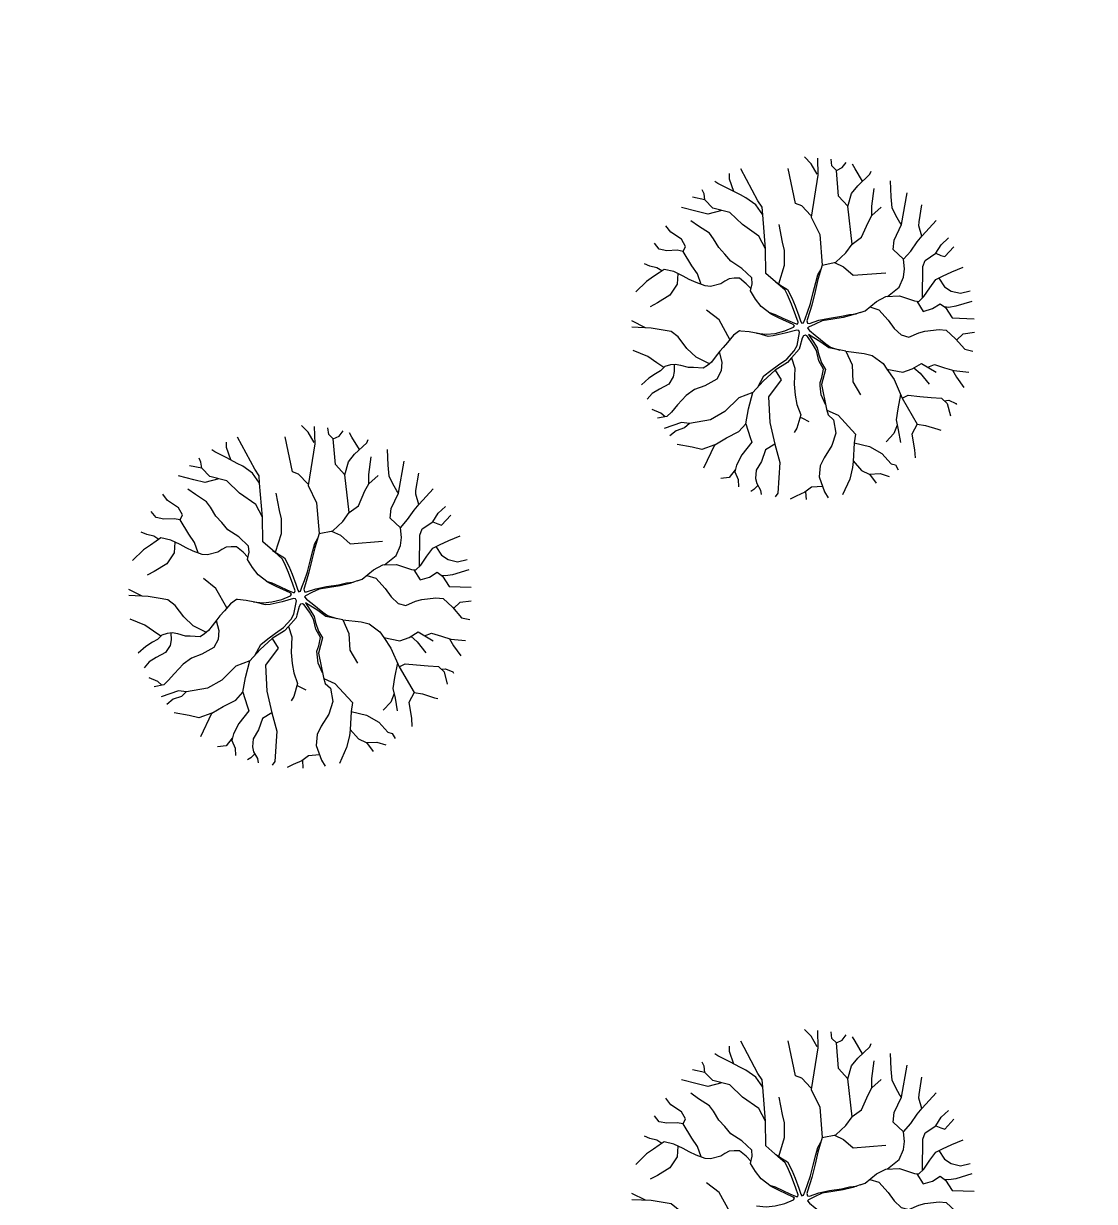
# Model space of a CAD drawing. Extents: x 99089 to 101049, y 99298 to 100905.
# Drawn here: x 100763.94 to 100800.39, y 99771.3 to 99811.39 of the extents above; entities that cross this region are included whole.
import ezdxf

# ---------------------------------------------------------------- set-up
doc = ezdxf.new("R2010")
doc.units = 0
doc.layers.add('Survey Exist Surface', color=7, linetype='Continuous')
doc.layers.add('Survey Exist Trees', color=7, linetype='Continuous')

msp = doc.modelspace()

# ---------------------------------------------------------------- linework, layer by layer
at = {"layer": 'Survey Exist Surface'}
msp.add_arc((12453.803, 12817.863), 123837.249, 44.4148412, 44.60324888, dxfattribs=at)
at = {"layer": 'Survey Exist Trees'}
for points in [[(100790.958, 99806.262), (100790.749, 99806.617), (100790.527, 99806.849)], [(100790.96, 99806.812), (100790.982, 99806.227), (100790.75, 99804.801), (100791.04, 99804.208), (100791.129, 99803.166), (100791.587, 99803.262), (100791.934, 99803.583), (100792.142, 99803.879), (100792.001, 99805.17), (100791.68, 99805.515), (100791.607, 99806.392), (100791.454, 99806.542), (100791.425, 99806.771)], [(100791.607, 99806.392), (100791.806, 99806.487), (100791.938, 99806.663)], [(100788.118, 99805.672), (100787.968, 99806.097), (100787.969, 99806.284)], [(100789.21, 99802.885), (100789.195, 99803.722), (100789.1, 99804.882), (100789.079, 99805.136), (100788.933, 99805.354), (100788.35, 99806.449)], [(100790.736, 99804.856), (100790.428, 99805.188), (100790.218, 99805.269), (100789.964, 99806.457)], [(100792, 99805.167), (100792.128, 99805.608), (100792.334, 99805.869), (100792.745, 99806.261), (100792.794, 99806.368)], [(100792.496, 99806.023), (100792.242, 99806.448), (100792.16, 99806.601)], [(100789.1, 99804.882), (100788.862, 99805.219), (100788.526, 99805.461), (100788.34, 99805.555), (100787.986, 99805.742), (100787.576, 99805.948), (100787.474, 99806.018)], [(100793.83, 99804.545), (100793.767, 99804.617), (100793.637, 99804.86), (100793.507, 99805.121), (100793.471, 99805.495), (100793.45, 99806.034)], [(100789.195, 99803.722), (100788.971, 99804.155), (100788.412, 99804.547), (100787.984, 99804.958), (100787.406, 99805.108), (100787.127, 99805.388), (100786.715, 99805.476)], [(100787.127, 99805.388), (100787.102, 99805.595), (100787.041, 99805.732)], [(100792.816, 99804.861), (100792.817, 99805.178), (100792.893, 99805.775)], [(100793.347, 99802.1), (100793.745, 99802.419), (100793.894, 99802.758), (100793.93, 99803.039), (100793.895, 99803.366), (100793.542, 99803.693), (100793.572, 99804.018), (100793.83, 99804.545), (100794.02, 99805.632)], [(100787.709, 99805.029), (100787.237, 99804.903), (100786.864, 99804.996), (100786.34, 99805.13)], [(100792.142, 99803.885), (100792.46, 99804.114), (100792.685, 99804.618), (100792.816, 99804.861), (100793.134, 99805.14)], [(100794.518, 99804.152), (100794.42, 99804.505), (100794.421, 99804.635), (100794.52, 99805.219)], [(100789.047, 99801.758), (100789.047, 99801.758), (100788.854, 99802.008), (100788.686, 99802.288), (100788.743, 99802.531), (100788.725, 99802.736), (100788.39, 99803.054), (100788.017, 99803.297), (100787.813, 99803.539), (100787.608, 99803.764), (100787.422, 99804.062), (100787.292, 99804.249), (100786.919, 99804.492), (100786.658, 99804.679)], [(100793.895, 99803.367), (100794.138, 99803.646), (100794.363, 99803.963), (100794.531, 99804.169), (100795.005, 99804.69)], [(100787.005, 99802.507), (100786.878, 99802.868), (100786.692, 99803.148), (100786.395, 99803.634), (100786.47, 99803.802), (100786.34, 99804.045), (100785.967, 99804.288), (100785.8, 99804.504)], [(100789.644, 99802.528), (100789.845, 99803.164), (100789.847, 99803.668), (100789.773, 99803.949), (100789.662, 99804.546)], [(100786.397, 99803.63), (100786.19, 99803.671), (100785.835, 99803.653), (100785.574, 99803.709), (100785.412, 99803.913)], [(100794.545, 99802.059), (100794.547, 99803.116), (100794.634, 99803.328), (100794.995, 99803.57), (100795.178, 99803.861), (100795.43, 99804.092)], [(100794.996, 99803.571), (100795.164, 99803.496), (100795.295, 99803.459), (100795.605, 99803.79)], [(100785.663, 99802.967), (100785.498, 99803.075), (100785.255, 99803.131), (100785.072, 99803.215)], [(100791.129, 99803.166), (100790.979, 99802.676), (100790.882, 99802.268), (100790.767, 99801.809), (100790.622, 99801.341), (100790.6, 99801.27), (100790.629, 99801.188), (100790.694, 99801.179), (100791.016, 99801.291), (100791.372, 99801.363), (100791.787, 99801.426), (100792.058, 99801.486), (100792.289, 99801.511)], [(100791.546, 99803.253), (100791.853, 99803.108), (100792.183, 99802.822), (100793.286, 99802.907)], [(100792.417, 99801.555), (100792.585, 99801.613), (100792.977, 99801.93), (100793.295, 99802.098), (100793.761, 99802.116), (100794.265, 99801.948), (100794.414, 99801.929), (100794.582, 99802.097), (100794.788, 99802.395), (100794.994, 99802.675), (100795.218, 99802.787), (100795.536, 99802.936), (100795.925, 99803.093)], [(100788.703, 99802.359), (100788.538, 99802.531), (100788.314, 99802.718), (100788.128, 99802.718), (100787.96, 99802.699), (100787.81, 99802.625), (100787.679, 99802.532), (100787.325, 99802.439), (100787.138, 99802.457), (100786.84, 99802.57), (100786.598, 99802.682), (100786.393, 99802.794), (100786.076, 99802.944), (100785.74, 99803.019), (100785.572, 99802.907), (100785.385, 99802.776), (100785.142, 99802.608), (100784.775, 99802.252)], [(100786.211, 99802.88), (100786.187, 99802.514), (100785.943, 99802.141), (100785.513, 99801.88), (100785.273, 99801.752)], [(100789.327, 99801.551), (100789.519, 99801.486), (100789.782, 99801.361), (100790.026, 99801.254), (100790.24, 99801.164), (100790.291, 99801.167), (100790.309, 99801.223), (100790.229, 99801.446), (100790.083, 99801.838), (100789.948, 99802.157), (100789.861, 99802.31), (100789.614, 99802.529), (100789.21, 99802.885)], [(100789.542, 99802.592), (100789.778, 99802.444), (100789.949, 99802.338), (100790.088, 99802.055), (100790.21, 99801.782), (100790.328, 99801.441), (100790.399, 99801.236), (100790.434, 99801.19), (100790.488, 99801.205), (100790.54, 99801.339), (100790.623, 99801.567), (100790.731, 99801.865), (100790.823, 99802.23), (100790.906, 99802.577), (100790.976, 99802.832), (100791.081, 99803.009)], [(100795.099, 99802.727), (100795.292, 99802.432), (100795.516, 99802.283), (100795.833, 99802.208), (100796.167, 99802.287)], [(100794.352, 99801.937), (100794.562, 99801.593), (100794.88, 99801.686), (100795.142, 99801.854), (100795.328, 99801.723), (100795.551, 99801.368), (100796.298, 99801.344)], [(100795.285, 99801.753), (100795.421, 99801.741), (100795.682, 99801.778), (100796.233, 99801.945)], [(100787.984, 99800.635), (100787.612, 99801.303), (100787.183, 99801.632)], [(100788.891, 99800.846), (100789.221, 99800.812), (100789.519, 99800.842), (100789.85, 99800.925), (100790.15, 99801.051), (100790.179, 99801.104), (100790.142, 99801.145), (100789.659, 99801.361), (100789.393, 99801.502), (100789.047, 99801.758)], [(100792.417, 99801.555), (100792.171, 99801.47), (100791.842, 99801.389), (100791.482, 99801.33), (100791.124, 99801.276), (100790.881, 99801.16), (100790.656, 99801.052), (100790.629, 99801.017), (100790.69, 99800.936), (100790.883, 99800.781), (100791.246, 99800.492), (100791.409, 99800.377), (100791.73, 99800.273)], [(100792.746, 99801.743), (100793.051, 99801.65), (100793.368, 99801.295), (100793.572, 99801.015), (100793.814, 99800.791), (100794.075, 99800.716), (100794.411, 99800.865), (100794.617, 99800.921), (100795.102, 99800.976), (100795.345, 99800.957), (100795.661, 99800.659), (100795.977, 99800.304), (100796.254, 99800.238)], [(100787.285, 99799.802), (100787.132, 99799.882), (100786.834, 99800.031), (100786.517, 99800.33), (100786.22, 99800.722), (100785.978, 99800.909), (100785.642, 99800.965), (100785.306, 99801.022), (100784.643, 99801.054)], [(100785.105, 99801.031), (100784.648, 99801.267)], [(100788.35, 99800.923), (100788.31, 99800.926), (100788.104, 99800.777), (100787.899, 99800.534), (100787.749, 99800.366), (100787.637, 99800.236), (100787.487, 99800.031), (100787.356, 99799.863), (100787.225, 99799.751), (100787.076, 99799.658), (100786.74, 99799.677), (100786.572, 99799.677), (100786.311, 99799.752), (100786.124, 99799.789), (100785.956, 99799.771), (100785.769, 99799.715), (100785.62, 99799.565), (100785.452, 99799.472), (100785.227, 99799.323), (100784.969, 99799.095)], [(100788.933, 99799.017), (100789.138, 99799.394), (100789.375, 99799.585), (100789.637, 99799.775), (100789.916, 99799.969), (100790.173, 99800.249), (100790.269, 99800.427), (100790.35, 99800.873), (100790.325, 99800.942), (100790.258, 99800.956), (100789.864, 99800.845), (100789.459, 99800.757), (100789.289, 99800.741), (100788.941, 99800.836), (100788.64, 99800.895), (100788.35, 99800.923)], [(100791.243, 99798.422), (100791.092, 99798.757), (100791.061, 99799.062), (100791.052, 99799.167), (100791.115, 99799.343), (100791.173, 99799.628), (100791.009, 99799.909), (100790.928, 99800.256), (100790.797, 99800.488), (100790.62, 99800.737), (100790.555, 99800.777), (100790.488, 99800.763), (100790.442, 99800.686), (100790.368, 99800.39), (100790.345, 99800.301), (100790.081, 99800.006), (100789.941, 99799.853), (100789.529, 99799.591), (100789.115, 99799.221), (100788.768, 99798.833)], [(100791.929, 99800.233), (100791.35, 99800.347), (100791.084, 99800.545), (100790.657, 99800.81), (100790.816, 99800.564), (100790.956, 99800.348), (100791.003, 99800.144), (100791.104, 99799.844), (100791.236, 99799.617), (100791.106, 99799.101), (100791.275, 99798.266)], [(100795.702, 99800.612), (100795.923, 99800.826), (100796.305, 99800.879)], [(100785.732, 99799.677), (100785.49, 99799.846), (100785.192, 99800.051), (100784.692, 99800.259)], [(100791.929, 99800.233), (100792.552, 99800.159), (100792.83, 99800.096), (100793.197, 99799.819), (100793.33, 99799.626), (100793.571, 99799.272), (100793.85, 99798.634), (100794.362, 99797.757), (100794.179, 99797.412), (100794.269, 99796.884), (100794.285, 99796.602)], [(100791.929, 99800.233), (100792.14, 99799.77), (100792.169, 99799.197), (100792.426, 99798.752)], [(100787.619, 99800.211), (100787.71, 99799.862), (100787.691, 99799.564), (100787.541, 99799.284), (100787.13, 99799.06), (100786.775, 99798.93), (100786.495, 99798.725), (100786.196, 99798.408), (100785.99, 99798.165), (100785.84, 99798.016), (100785.513, 99797.953)], [(100790.081, 99800.006), (100790.192, 99799.655), (100790.172, 99799.114), (100790.208, 99798.74), (100790.263, 99798.423), (100790.393, 99798.068), (100790.261, 99797.62), (100790.168, 99797.471)], [(100793.33, 99799.626), (100793.867, 99799.521), (100794.185, 99799.633), (100794.502, 99799.819), (100795.005, 99799.52)], [(100786.081, 99799.784), (100786.086, 99799.546), (100786.049, 99799.36), (100785.899, 99799.117), (100785.581, 99798.95), (100785.338, 99798.8), (100785.166, 99798.603)], [(100789.529, 99799.591), (100789.732, 99799.267), (100789.294, 99798.685), (100789.344, 99797.807), (100789.514, 99797.067), (100789.68, 99796.445), (100789.614, 99795.407), (100789.525, 99795.279)], [(100794.248, 99799.67), (100794.464, 99799.484), (100794.762, 99799.11)], [(100794.717, 99799.692), (100794.95, 99799.782), (100795.286, 99799.67), (100795.603, 99799.576), (100796.112, 99799.524)], [(100795.561, 99799.588), (100795.695, 99799.352), (100795.948, 99799.004)], [(100787.095, 99796.265), (100787.474, 99797.049), (100787.863, 99797.285), (100788.286, 99797.502), (100788.531, 99797.769), (100788.62, 99798.272), (100788.768, 99798.833), (100788.291, 99798.652), (100787.811, 99798.179), (100787.32, 99797.902), (100786.605, 99797.778), (100786.334, 99797.81), (100785.744, 99797.607)], [(100793.791, 99798.768), (100793.696, 99798.271), (100793.639, 99797.898), (100793.713, 99797.562), (100793.787, 99797.132)], [(100793.85, 99798.634), (100794.052, 99798.737), (100794.444, 99798.7), (100794.835, 99798.662), (100795.19, 99798.643), (100795.376, 99798.456), (100795.489, 99798.039)], [(100785.774, 99798.003), (100785.63, 99798.129), (100785.34, 99798.251)], [(100791.275, 99798.266), (100791.326, 99798.068), (100791.512, 99797.899), (100791.586, 99797.451), (100791.454, 99797.022), (100791.192, 99796.612), (100791.061, 99796.332), (100791.022, 99795.959), (100791.208, 99795.454), (100791.328, 99795.248)], [(100791.283, 99798.232), (100791.664, 99798.065), (100792.257, 99797.413), (100792.219, 99797.115), (100792.177, 99796.487), (100792.157, 99796.277), (100792.061, 99795.88), (100791.82, 99795.343)], [(100795.283, 99798.55), (100795.432, 99798.568), (100795.674, 99798.456), (100795.695, 99798.417)], [(100790.372, 99797.997), (100790.449, 99797.956), (100790.672, 99797.844)], [(100773.832, 99797.124), (100773.623, 99797.479), (100773.401, 99797.712)], [(100773.834, 99797.675), (100773.856, 99797.089), (100773.624, 99795.664), (100773.914, 99795.07), (100774.003, 99794.029), (100774.462, 99794.125), (100774.808, 99794.445), (100775.017, 99794.742), (100774.875, 99796.033), (100774.554, 99796.377), (100774.481, 99797.255), (100774.328, 99797.405), (100774.299, 99797.634)], [(100774.481, 99797.255), (100774.68, 99797.349), (100774.812, 99797.525)], [(100775.37, 99796.886), (100775.116, 99797.31), (100775.034, 99797.463)], [(100786.602, 99797.778), (100786.436, 99797.624), (100786.156, 99797.53), (100785.937, 99797.354)], [(100788.531, 99797.769), (100788.674, 99797.304), (100788.73, 99797.136), (100788.393, 99796.707), (100788.206, 99796.353), (100788.149, 99796.129), (100788.261, 99795.867), (100788.279, 99795.615)], [(100793.678, 99797.72), (100793.563, 99797.431), (100793.302, 99797.151)], [(100794.361, 99797.755), (100794.646, 99797.71), (100795.057, 99797.579), (100795.167, 99797.554)], [(100770.992, 99796.535), (100770.842, 99796.959), (100770.843, 99797.146)], [(100772.084, 99793.748), (100772.069, 99794.585), (100771.974, 99795.744), (100771.953, 99795.998), (100771.807, 99796.217), (100771.224, 99797.311)], [(100773.61, 99795.719), (100773.302, 99796.051), (100773.092, 99796.132), (100772.838, 99797.32)], [(100774.874, 99796.03), (100775.002, 99796.47), (100775.208, 99796.731), (100775.619, 99797.123), (100775.668, 99797.231)], [(100787.474, 99797.049), (100787.032, 99796.895), (100786.696, 99796.97), (100786.19, 99797.061)], [(100789.514, 99797.067), (100789.196, 99796.875), (100789.064, 99796.483), (100788.877, 99796.184), (100788.858, 99795.904), (100788.895, 99795.736), (100789.025, 99795.512), (100789.048, 99795.363)], [(100792.219, 99797.115), (100792.737, 99796.989), (100793.157, 99796.752), (100793.468, 99796.404), (100793.617, 99796.367), (100793.717, 99796.196)], [(100771.974, 99795.744), (100771.736, 99796.081), (100771.4, 99796.324), (100771.214, 99796.417), (100770.86, 99796.604), (100770.45, 99796.81), (100770.348, 99796.88)], [(100775.69, 99795.723), (100775.691, 99796.04), (100775.767, 99796.638)], [(100776.704, 99795.407), (100776.641, 99795.48), (100776.511, 99795.723), (100776.381, 99795.984), (100776.345, 99796.357), (100776.324, 99796.896)], [(100772.069, 99794.585), (100771.845, 99795.017), (100771.286, 99795.409), (100770.858, 99795.82), (100770.28, 99795.97), (100770.001, 99796.25), (100769.589, 99796.338)], [(100770.001, 99796.25), (100769.976, 99796.458), (100769.915, 99796.594)], [(100776.221, 99792.962), (100776.619, 99793.282), (100776.768, 99793.62), (100776.804, 99793.901), (100776.769, 99794.228), (100776.416, 99794.555), (100776.446, 99794.88), (100776.704, 99795.407), (100776.894, 99796.494)], [(100792.178, 99796.503), (100792.46, 99796.181), (100792.72, 99796.05), (100793.094, 99796.069), (100793.4, 99795.972)], [(100770.583, 99795.892), (100770.111, 99795.765), (100769.738, 99795.859), (100769.214, 99795.992)], [(100775.016, 99794.748), (100775.334, 99794.977), (100775.559, 99795.481), (100775.69, 99795.723), (100776.008, 99796.003)], [(100777.392, 99795.015), (100777.294, 99795.367), (100777.295, 99795.498), (100777.394, 99796.081)], [(100788.167, 99796.199), (100787.962, 99795.942), (100787.67, 99795.904)], [(100792.735, 99796.051), (100792.966, 99795.744)], [(100771.921, 99792.621), (100771.921, 99792.621), (100771.728, 99792.871), (100771.561, 99793.151), (100771.617, 99793.393), (100771.599, 99793.599), (100771.264, 99793.916), (100770.891, 99794.159), (100770.687, 99794.402), (100770.482, 99794.626), (100770.296, 99794.925), (100770.166, 99795.112), (100769.793, 99795.355), (100769.532, 99795.542)], [(100772.518, 99793.391), (100772.72, 99794.027), (100772.721, 99794.531), (100772.647, 99794.811), (100772.536, 99795.408)], [(100776.769, 99794.229), (100777.012, 99794.509), (100777.237, 99794.826), (100777.405, 99795.031), (100777.879, 99795.552)], [(100788.936, 99795.666), (100788.801, 99795.531), (100788.69, 99795.465)], [(100791.142, 99795.633), (100790.76, 99795.604), (100790.536, 99795.436), (100790.237, 99795.306), (100790.037, 99795.202)], [(100790.56, 99795.454), (100790.574, 99795.186)], [(100769.879, 99793.37), (100769.752, 99793.731), (100769.566, 99794.011), (100769.269, 99794.497), (100769.344, 99794.664), (100769.214, 99794.907), (100768.841, 99795.15), (100768.674, 99795.367)], [(100769.271, 99794.493), (100769.064, 99794.534), (100768.709, 99794.516), (100768.448, 99794.572), (100768.286, 99794.775)], [(100777.419, 99792.922), (100777.422, 99793.979), (100777.508, 99794.191), (100777.869, 99794.432), (100778.052, 99794.724), (100778.304, 99794.955)], [(100777.87, 99794.433), (100778.038, 99794.359), (100778.169, 99794.321), (100778.479, 99794.653)], [(100771.577, 99793.222), (100771.412, 99793.393), (100771.188, 99793.58), (100771.002, 99793.58), (100770.834, 99793.562), (100770.684, 99793.487), (100770.554, 99793.394), (100770.199, 99793.301), (100770.012, 99793.32), (100769.714, 99793.432), (100769.472, 99793.544), (100769.267, 99793.657), (100768.95, 99793.806), (100768.614, 99793.881), (100768.446, 99793.769), (100768.259, 99793.639), (100768.016, 99793.471), (100767.649, 99793.115)], [(100768.537, 99793.829), (100768.372, 99793.937), (100768.129, 99793.993), (100767.946, 99794.077)], [(100772.416, 99793.454), (100772.652, 99793.307), (100772.823, 99793.2), (100772.962, 99792.918), (100773.084, 99792.645), (100773.202, 99792.304), (100773.273, 99792.099), (100773.308, 99792.052), (100773.362, 99792.067), (100773.414, 99792.202), (100773.497, 99792.429), (100773.605, 99792.727), (100773.697, 99793.092), (100773.78, 99793.44), (100773.85, 99793.694), (100773.955, 99793.871)], [(100774.003, 99794.029), (100773.853, 99793.539), (100773.756, 99793.13), (100773.641, 99792.671), (100773.496, 99792.203), (100773.474, 99792.132), (100773.503, 99792.05), (100773.568, 99792.042), (100773.89, 99792.153), (100774.246, 99792.225), (100774.661, 99792.289), (100774.932, 99792.349), (100775.163, 99792.374)], [(100774.42, 99794.116), (100774.727, 99793.971), (100775.057, 99793.684), (100776.16, 99793.77)], [(100775.291, 99792.418), (100775.459, 99792.475), (100775.851, 99792.792), (100776.169, 99792.96), (100776.635, 99792.978), (100777.139, 99792.81), (100777.288, 99792.791), (100777.456, 99792.959), (100777.662, 99793.258), (100777.868, 99793.537), (100778.092, 99793.649), (100778.41, 99793.798), (100778.799, 99793.956)], [(100769.085, 99793.742), (100769.061, 99793.377), (100768.817, 99793.004), (100768.388, 99792.743), (100768.147, 99792.615)], [(100772.201, 99792.413), (100772.394, 99792.349), (100772.656, 99792.223), (100772.9, 99792.116), (100773.114, 99792.027), (100773.165, 99792.029), (100773.183, 99792.086), (100773.103, 99792.309), (100772.957, 99792.701), (100772.822, 99793.019), (100772.736, 99793.172), (100772.488, 99793.391), (100772.084, 99793.748)], [(100777.973, 99793.59), (100778.166, 99793.295), (100778.39, 99793.145), (100778.707, 99793.07), (100779.041, 99793.149)], [(100771.765, 99791.709), (100772.095, 99791.675), (100772.394, 99791.705), (100772.724, 99791.788), (100773.024, 99791.913), (100773.053, 99791.967), (100773.016, 99792.008), (100772.533, 99792.224), (100772.267, 99792.364), (100771.921, 99792.621)], [(100775.62, 99792.606), (100775.925, 99792.512), (100776.242, 99792.158), (100776.446, 99791.877), (100776.688, 99791.653), (100776.949, 99791.578), (100777.285, 99791.727), (100777.491, 99791.783), (100777.976, 99791.839), (100778.219, 99791.82), (100778.535, 99791.521), (100778.851, 99791.166), (100779.129, 99791.101)], [(100777.226, 99792.799), (100777.436, 99792.455), (100777.754, 99792.548), (100778.016, 99792.716), (100778.202, 99792.585), (100778.425, 99792.23), (100779.172, 99792.206)], [(100778.159, 99792.615), (100778.295, 99792.604), (100778.556, 99792.641), (100779.107, 99792.807)], [(100770.858, 99791.497), (100770.486, 99792.165), (100770.057, 99792.495)], [(100775.291, 99792.418), (100775.045, 99792.333), (100774.716, 99792.251), (100774.356, 99792.192), (100773.998, 99792.139), (100773.755, 99792.023), (100773.53, 99791.915), (100773.503, 99791.879), (100773.564, 99791.798), (100773.758, 99791.644), (100774.12, 99791.354), (100774.283, 99791.24), (100774.604, 99791.136)], [(100770.159, 99790.665), (100770.006, 99790.744), (100769.708, 99790.894), (100769.391, 99791.193), (100769.094, 99791.585), (100768.852, 99791.772), (100768.516, 99791.828), (100768.18, 99791.884), (100767.517, 99791.917)], [(100767.979, 99791.894), (100767.522, 99792.129)], [(100771.807, 99789.879), (100772.012, 99790.256), (100772.249, 99790.448), (100772.511, 99790.637), (100772.79, 99790.832), (100773.047, 99791.111), (100773.143, 99791.29), (100773.224, 99791.736), (100773.199, 99791.805), (100773.132, 99791.819), (100772.738, 99791.708), (100772.333, 99791.62), (100772.163, 99791.604), (100771.815, 99791.699), (100771.514, 99791.757), (100771.224, 99791.786)], [(100771.224, 99791.786), (100771.184, 99791.788), (100770.978, 99791.639), (100770.773, 99791.397), (100770.623, 99791.229), (100770.511, 99791.098), (100770.361, 99790.893), (100770.23, 99790.725), (100770.099, 99790.613), (100769.95, 99790.52), (100769.614, 99790.539), (100769.446, 99790.539), (100769.185, 99790.614), (100768.998, 99790.652), (100768.83, 99790.633), (100768.644, 99790.577), (100768.494, 99790.428), (100768.326, 99790.335), (100768.102, 99790.186), (100767.843, 99789.958)], [(100774.117, 99789.284), (100773.966, 99789.619), (100773.935, 99789.924), (100773.926, 99790.03), (100773.989, 99790.206), (100774.047, 99790.491), (100773.883, 99790.772), (100773.802, 99791.119), (100773.671, 99791.35), (100773.494, 99791.6), (100773.429, 99791.64), (100773.362, 99791.625), (100773.316, 99791.549), (100773.242, 99791.253), (100773.219, 99791.163), (100772.955, 99790.868), (100772.815, 99790.715), (100772.403, 99790.454), (100771.989, 99790.083), (100771.642, 99789.695)], [(100774.803, 99791.095), (100774.224, 99791.21), (100773.958, 99791.408), (100773.531, 99791.672), (100773.69, 99791.427), (100773.831, 99791.21), (100773.878, 99791.006), (100773.978, 99790.706), (100774.11, 99790.479), (100773.98, 99789.963), (100774.149, 99789.128)], [(100778.576, 99791.475), (100778.797, 99791.689), (100779.179, 99791.741)], [(100768.606, 99790.54), (100768.364, 99790.708), (100768.066, 99790.914), (100767.566, 99791.121)], [(100770.493, 99791.074), (100770.584, 99790.725), (100770.565, 99790.426), (100770.415, 99790.146), (100770.004, 99789.923), (100769.649, 99789.792), (100769.369, 99789.587), (100769.07, 99789.27), (100768.864, 99789.028), (100768.714, 99788.879), (100768.387, 99788.816)], [(100774.803, 99791.095), (100775.426, 99791.021), (100775.704, 99790.958), (100776.071, 99790.682), (100776.204, 99790.488), (100776.445, 99790.134), (100776.724, 99789.496), (100777.236, 99788.62), (100777.053, 99788.274), (100777.143, 99787.746), (100777.159, 99787.464)], [(100774.803, 99791.095), (100775.014, 99790.632), (100775.043, 99790.059), (100775.3, 99789.615)], [(100768.955, 99790.647), (100768.96, 99790.409), (100768.923, 99790.222), (100768.773, 99789.98), (100768.455, 99789.812), (100768.212, 99789.663), (100768.04, 99789.465)], [(100772.955, 99790.868), (100773.066, 99790.518), (100773.046, 99789.976), (100773.082, 99789.603), (100773.137, 99789.286), (100773.267, 99788.931), (100773.135, 99788.483), (100773.042, 99788.334)], [(100776.204, 99790.488), (100776.741, 99790.384), (100777.059, 99790.496), (100777.376, 99790.682), (100777.879, 99790.383)], [(100777.591, 99790.554), (100777.824, 99790.644), (100778.16, 99790.532), (100778.477, 99790.438), (100778.986, 99790.386)], [(100772.403, 99790.454), (100772.606, 99790.13), (100772.168, 99789.548), (100772.218, 99788.669), (100772.388, 99787.929), (100772.554, 99787.307), (100772.488, 99786.269), (100772.399, 99786.142)], [(100777.122, 99790.533), (100777.338, 99790.346), (100777.636, 99789.972)], [(100778.435, 99790.451), (100778.569, 99790.214), (100778.822, 99789.867)], [(100769.969, 99787.127), (100770.348, 99787.911), (100770.737, 99788.148), (100771.161, 99788.364), (100771.405, 99788.632), (100771.494, 99789.134), (100771.642, 99789.695), (100771.165, 99789.515), (100770.685, 99789.042), (100770.194, 99788.765), (100769.479, 99788.64), (100769.208, 99788.672), (100768.618, 99788.47)], [(100776.665, 99789.631), (100776.57, 99789.133), (100776.513, 99788.76), (100776.587, 99788.424), (100776.661, 99787.995)], [(100776.724, 99789.496), (100776.926, 99789.6), (100777.318, 99789.562), (100777.709, 99789.524), (100778.064, 99789.505), (100778.25, 99789.319), (100778.363, 99788.901)], [(100778.157, 99789.412), (100778.306, 99789.431), (100778.549, 99789.318), (100778.569, 99789.28)], [(100768.648, 99788.866), (100768.504, 99788.991), (100768.214, 99789.114)], [(100774.149, 99789.128), (100774.2, 99788.93), (100774.386, 99788.762), (100774.46, 99788.314), (100774.328, 99787.885), (100774.066, 99787.474), (100773.935, 99787.194), (100773.896, 99786.821), (100774.082, 99786.317), (100774.202, 99786.111)], [(100774.157, 99789.095), (100774.538, 99788.928), (100775.131, 99788.276), (100775.093, 99787.977), (100775.051, 99787.35), (100775.031, 99787.14), (100774.935, 99786.743), (100774.694, 99786.205)], [(100769.476, 99788.64), (100769.31, 99788.486), (100769.03, 99788.393), (100768.811, 99788.217)], [(100771.405, 99788.632), (100771.549, 99788.167), (100771.604, 99787.999), (100771.267, 99787.57), (100771.08, 99787.215), (100771.023, 99786.991), (100771.135, 99786.73), (100771.153, 99786.477)], [(100773.246, 99788.859), (100773.323, 99788.819), (100773.546, 99788.707)], [(100777.235, 99788.618), (100777.52, 99788.573), (100777.931, 99788.442), (100778.041, 99788.416)], [(100776.552, 99788.582), (100776.438, 99788.294), (100776.176, 99788.014)], [(100770.348, 99787.911), (100769.906, 99787.758), (100769.57, 99787.833), (100769.064, 99787.924)], [(100772.388, 99787.929), (100772.07, 99787.737), (100771.938, 99787.345), (100771.751, 99787.047), (100771.732, 99786.767), (100771.769, 99786.599), (100771.899, 99786.375), (100771.922, 99786.225)], [(100775.093, 99787.977), (100775.611, 99787.852), (100776.031, 99787.614), (100776.342, 99787.267), (100776.491, 99787.23), (100776.591, 99787.059)], [(100771.041, 99787.062), (100770.836, 99786.805), (100770.544, 99786.766)], [(100775.052, 99787.366), (100775.334, 99787.044), (100775.595, 99786.913), (100775.968, 99786.931), (100776.274, 99786.835)], [(100775.609, 99786.914), (100775.84, 99786.607)], [(100771.81, 99786.528), (100771.675, 99786.394), (100771.564, 99786.328)], [(100774.016, 99786.495), (100773.634, 99786.467), (100773.41, 99786.299), (100773.111, 99786.168), (100772.911, 99786.064)], [(100773.434, 99786.317), (100773.448, 99786.048)], [(100790.958, 99776.565), (100790.749, 99776.92), (100790.527, 99777.152)], [(100790.96, 99777.115), (100790.982, 99776.53), (100790.75, 99775.104), (100791.04, 99774.511), (100791.129, 99773.469), (100791.587, 99773.565), (100791.934, 99773.886), (100792.142, 99774.182), (100792.001, 99775.474), (100791.68, 99775.818), (100791.607, 99776.695), (100791.454, 99776.845), (100791.425, 99777.075)], [(100788.118, 99775.975), (100787.968, 99776.4), (100787.969, 99776.587)], [(100789.21, 99773.188), (100789.195, 99774.026), (100789.1, 99775.185), (100789.079, 99775.439), (100788.933, 99775.657), (100788.35, 99776.752)], [(100790.736, 99775.16), (100790.428, 99775.491), (100790.218, 99775.572), (100789.964, 99776.76)], [(100791.607, 99776.695), (100791.806, 99776.79), (100791.938, 99776.966)], [(100792, 99775.471), (100792.128, 99775.911), (100792.334, 99776.172), (100792.745, 99776.564), (100792.794, 99776.672)], [(100792.496, 99776.326), (100792.242, 99776.751), (100792.16, 99776.904)], [(100789.1, 99775.185), (100788.862, 99775.522), (100788.526, 99775.765), (100788.34, 99775.858), (100787.986, 99776.045), (100787.576, 99776.251), (100787.474, 99776.321)], [(100793.83, 99774.848), (100793.767, 99774.92), (100793.637, 99775.163), (100793.507, 99775.425), (100793.471, 99775.798), (100793.45, 99776.337)], [(100789.195, 99774.026), (100788.971, 99774.458), (100788.412, 99774.85), (100787.984, 99775.261), (100787.406, 99775.411), (100787.127, 99775.691), (100786.715, 99775.779)], [(100787.127, 99775.691), (100787.102, 99775.898), (100787.041, 99776.035)], [(100792.816, 99775.164), (100792.817, 99775.481), (100792.893, 99776.078)], [(100793.347, 99772.403), (100793.745, 99772.722), (100793.894, 99773.061), (100793.93, 99773.342), (100793.895, 99773.669), (100793.542, 99773.996), (100793.572, 99774.321), (100793.83, 99774.848), (100794.02, 99775.935)], [(100787.709, 99775.332), (100787.237, 99775.206), (100786.864, 99775.299), (100786.34, 99775.433)], [(100792.142, 99774.188), (100792.46, 99774.417), (100792.685, 99774.921), (100792.816, 99775.164), (100793.134, 99775.443)], [(100794.518, 99774.456), (100794.42, 99774.808), (100794.421, 99774.938), (100794.52, 99775.522)], [(100789.047, 99772.061), (100789.047, 99772.061), (100788.854, 99772.311), (100788.686, 99772.591), (100788.743, 99772.834), (100788.725, 99773.039), (100788.39, 99773.357), (100788.017, 99773.6), (100787.813, 99773.843), (100787.608, 99774.067), (100787.422, 99774.366), (100787.292, 99774.552), (100786.919, 99774.795), (100786.658, 99774.982)], [(100793.895, 99773.67), (100794.138, 99773.949), (100794.363, 99774.267), (100794.531, 99774.472), (100795.005, 99774.993)], [(100787.005, 99772.811), (100786.878, 99773.171), (100786.692, 99773.452), (100786.395, 99773.937), (100786.47, 99774.105), (100786.34, 99774.348), (100785.967, 99774.591), (100785.8, 99774.807)], [(100789.644, 99772.831), (100789.845, 99773.468), (100789.847, 99773.972), (100789.773, 99774.252), (100789.662, 99774.849)], [(100786.397, 99773.933), (100786.19, 99773.975), (100785.835, 99773.956), (100785.574, 99774.012), (100785.412, 99774.216)], [(100794.545, 99772.363), (100794.547, 99773.419), (100794.634, 99773.631), (100794.995, 99773.873), (100795.178, 99774.165), (100795.43, 99774.396)], [(100794.996, 99773.874), (100795.164, 99773.799), (100795.295, 99773.762), (100795.605, 99774.093)], [(100785.663, 99773.27), (100785.498, 99773.378), (100785.255, 99773.434), (100785.072, 99773.518)], [(100791.129, 99773.469), (100790.979, 99772.979), (100790.882, 99772.571), (100790.767, 99772.112), (100790.622, 99771.644), (100790.6, 99771.573), (100790.629, 99771.491), (100790.694, 99771.482), (100791.016, 99771.594), (100791.372, 99771.666), (100791.787, 99771.729), (100792.058, 99771.789), (100792.289, 99771.814)], [(100791.546, 99773.557), (100791.853, 99773.411), (100792.183, 99773.125), (100793.286, 99773.211)], [(100792.417, 99771.858), (100792.585, 99771.916), (100792.977, 99772.233), (100793.295, 99772.401), (100793.761, 99772.419), (100794.265, 99772.251), (100794.414, 99772.232), (100794.582, 99772.4), (100794.788, 99772.698), (100794.994, 99772.978), (100795.218, 99773.09), (100795.536, 99773.239), (100795.925, 99773.396)], [(100788.703, 99772.662), (100788.538, 99772.834), (100788.314, 99773.021), (100788.128, 99773.021), (100787.96, 99773.003), (100787.81, 99772.928), (100787.679, 99772.835), (100787.325, 99772.742), (100787.138, 99772.761), (100786.84, 99772.873), (100786.598, 99772.985), (100786.393, 99773.097), (100786.076, 99773.247), (100785.74, 99773.322), (100785.572, 99773.21), (100785.385, 99773.079), (100785.142, 99772.912), (100784.775, 99772.555)], [(100786.211, 99773.183), (100786.187, 99772.817), (100785.943, 99772.444), (100785.513, 99772.183), (100785.273, 99772.055)], [(100789.327, 99771.854), (100789.519, 99771.789), (100789.782, 99771.664), (100790.026, 99771.557), (100790.24, 99771.467), (100790.291, 99771.47), (100790.309, 99771.527), (100790.229, 99771.749), (100790.083, 99772.142), (100789.948, 99772.46), (100789.861, 99772.613), (100789.614, 99772.832), (100789.21, 99773.188)], [(100789.542, 99772.895), (100789.778, 99772.748), (100789.949, 99772.641), (100790.088, 99772.359), (100790.21, 99772.085), (100790.328, 99771.744), (100790.399, 99771.54), (100790.434, 99771.493), (100790.488, 99771.508), (100790.54, 99771.642), (100790.623, 99771.87), (100790.731, 99772.168), (100790.823, 99772.533), (100790.906, 99772.88), (100790.976, 99773.135), (100791.081, 99773.312)], [(100795.099, 99773.03), (100795.292, 99772.735), (100795.516, 99772.586), (100795.833, 99772.511), (100796.167, 99772.59)], [(100794.352, 99772.24), (100794.562, 99771.896), (100794.88, 99771.989), (100795.142, 99772.157), (100795.328, 99772.026), (100795.551, 99771.671), (100796.298, 99771.647)], [(100795.285, 99772.056), (100795.421, 99772.044), (100795.682, 99772.082), (100796.233, 99772.248)], [(100787.984, 99770.938), (100787.612, 99771.606), (100787.183, 99771.935)], [(100788.891, 99771.149), (100789.221, 99771.116), (100789.519, 99771.145), (100789.85, 99771.228), (100790.15, 99771.354), (100790.179, 99771.407), (100790.142, 99771.448), (100789.659, 99771.664), (100789.393, 99771.805), (100789.047, 99772.061)], [(100792.417, 99771.858), (100792.171, 99771.773), (100791.842, 99771.692), (100791.482, 99771.633), (100791.124, 99771.579), (100790.881, 99771.463), (100790.656, 99771.355), (100790.629, 99771.32), (100790.69, 99771.239), (100790.883, 99771.084), (100791.246, 99770.795), (100791.409, 99770.68), (100791.73, 99770.576)], [(100792.746, 99772.046), (100793.051, 99771.953), (100793.368, 99771.598), (100793.572, 99771.318), (100793.814, 99771.094), (100794.075, 99771.019), (100794.411, 99771.168), (100794.617, 99771.224), (100795.102, 99771.279), (100795.345, 99771.261), (100795.661, 99770.962), (100795.977, 99770.607), (100796.254, 99770.541)], [(100787.285, 99770.105), (100787.132, 99770.185), (100786.834, 99770.334), (100786.517, 99770.633), (100786.22, 99771.025), (100785.978, 99771.212), (100785.642, 99771.268), (100785.306, 99771.325), (100784.643, 99771.357)], [(100785.105, 99771.335), (100784.648, 99771.57)]]:
    msp.add_lwpolyline(points, dxfattribs=at)
msp.add_spline([(100952.566, 99603.58), (100952.566, 99653.419), (100928.923, 99689.743), (100899.368, 99717.62), (100871.503, 99745.497), (100859.681, 99772.528), (100859.681, 99791.113), (100851.237, 99840.108), (100841.104, 99859.537), (100797.195, 99911.067), (100756.664, 99941.477), (100672.223, 99984.559), (100638.447, 100011.591), (100619.87, 100011.591), (100619.87, 99995.541), (100601.293, 99995.541), (100572.583, 99987.094), (100549.784, 99978.646), (100514.319, 99978.646), (100504.187, 100000.609), (100504.187, 100031.02), (100504.187, 100052.984), (100504.187, 100102.824), (100488.143, 100145.905), (100463.655, 100181.385), (100478.481, 100209.01), (100515.016, 100209.01), (100542.418, 100209.01), (100558.797, 100213.744), (100558.797, 100251.271), (100596.079, 100274.114), (100629.189, 100274.114), (100648.599, 100243.275), (100681.709, 100215.863), (100715.961, 100230.711), (100731.945, 100280.967), (100715.961, 100304.953), (100715.961, 100333.508)], degree=3, dxfattribs=at)

doc.saveas('drawing.dxf')
